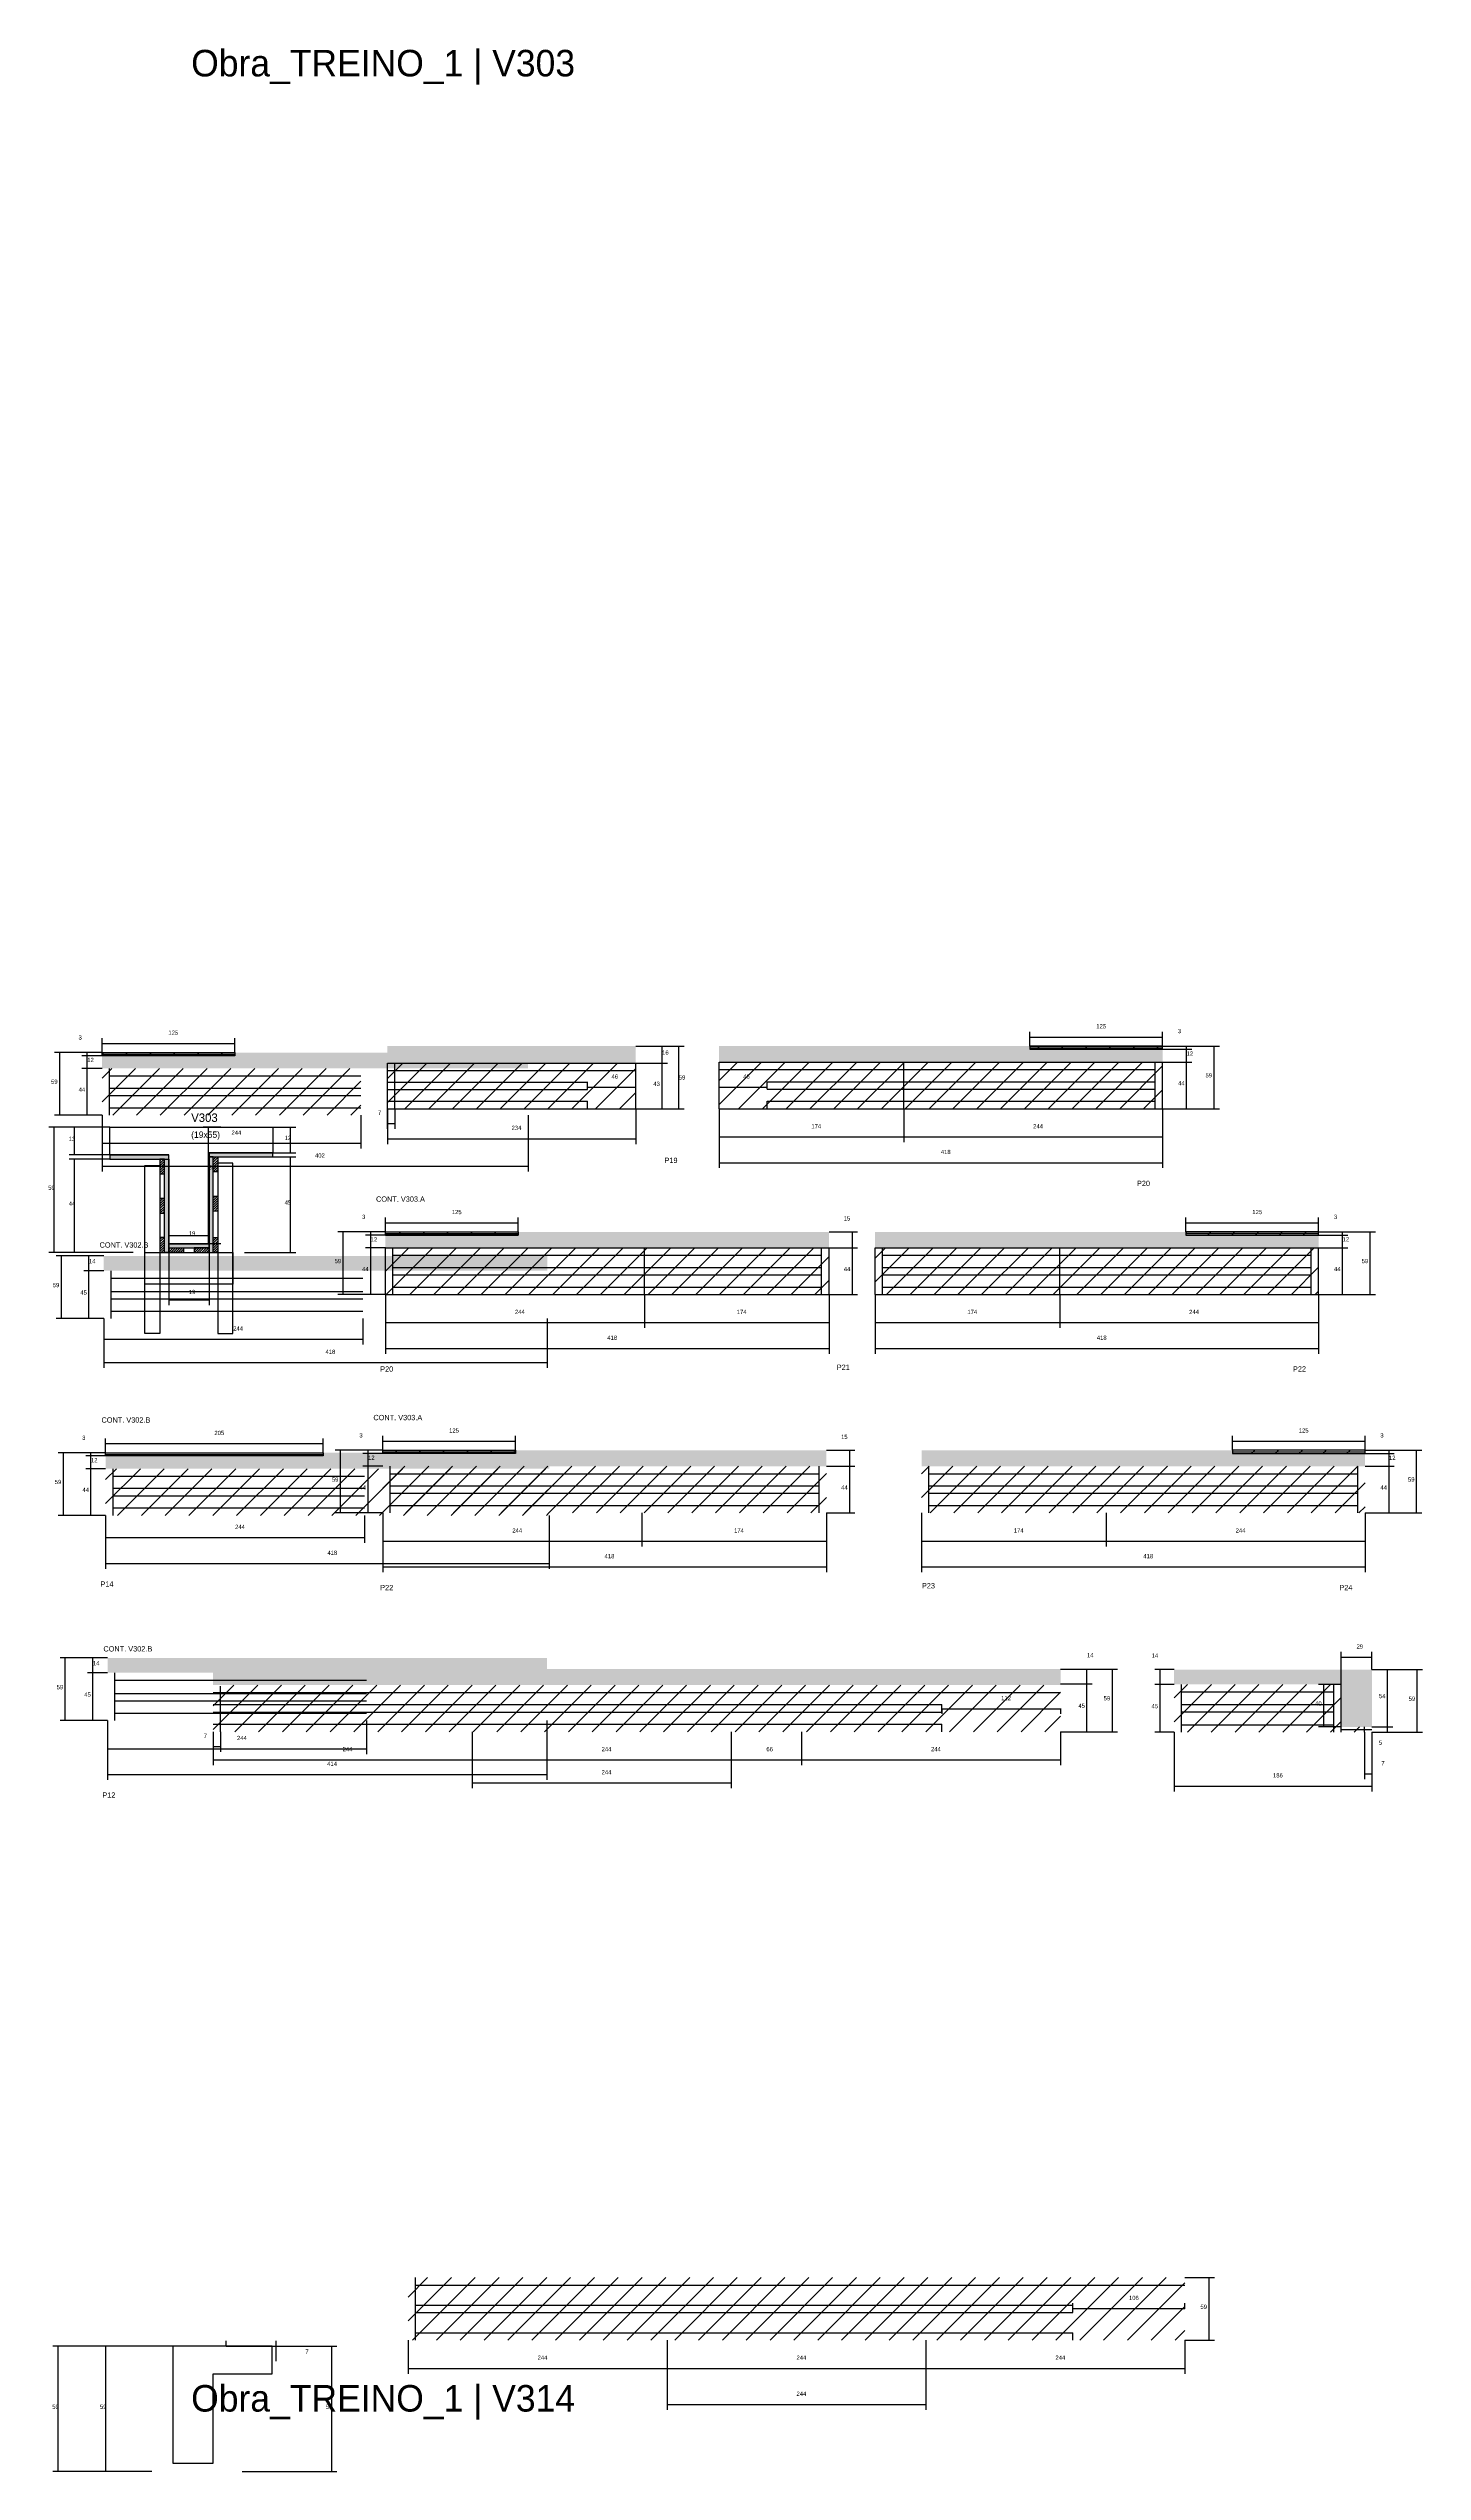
# Model space of a CAD drawing. Header units: metres. Extents: x -65046 to 21926, y -45195 to 1016.
# Drawn here: x 4666 to 5960, y -1266 to 1016 of the extents above; entities that cross this region are included whole.
import ezdxf

# ---------------------------------------------------------------- set-up
doc = ezdxf.new("R2010")
doc.units = ezdxf.units.M
for name, color, linetype in [('CONCRETO', 251, 'Continuous'), ('COTA', 241, 'Continuous'), ('Hachura', 253, 'Continuous'), ('LABEL_ID', 3, 'Continuous'), ('Madeira', 126, 'Continuous'), ('NOMENCLATURA', 7, 'Continuous'), ('Painéis', 200, 'Continuous'), ('REAPROVEITAMENTO', 251, 'Continuous'), ('SARR_2.2x7', 40, 'Continuous'), ('SARR_3.5x7', 81, 'Continuous'), ('SARR_EDITAR', 141, 'Continuous'), ('Texto Seção', 7, 'Continuous')]:
    doc.layers.add(name, color=color, linetype=linetype)

msp = doc.modelspace()

# ---------------------------------------------------------------- hatches: boundary and pattern name
at = {"layer": 'COTA'}
h = msp.add_hatch(dxfattribs=at)
h.set_pattern_fill('AR-CONC', scale=0.03)
h.paths.add_polyline_path([(5117.5, 55.4), (5117.5, 70.4), (5117.5, 70.4), (4841, 70.4), (4841, 70.4), (4841, 67.4), (4841, 67.4), (4716, 67.4), (4716, 67.4), (4716, 55.4), (4716, 55.4), (5117.5, 55.4)])
h = msp.add_hatch(dxfattribs=at)
h.set_pattern_fill('AR-CONC', scale=0.03)
h.paths.add_polyline_path([(5218.9, 60.4), (5218.9, 76.4), (5218.9, 76.4), (4984.9, 76.4), (4984.9, 76.4), (4984.9, 60.4), (4984.9, 60.4), (5218.9, 60.4)])
h = msp.add_hatch(dxfattribs=at)
h.set_pattern_fill('AR-CONC', scale=0.03)
h.paths.add_polyline_path([(5297.4, 76.4), (5297.4, 61.4), (5297.4, 61.4), (5715.4, 61.4), (5715.4, 61.4), (5715.4, 73.4), (5715.4, 73.4), (5590.4, 73.4), (5590.4, 73.4), (5590.4, 76.4), (5590.4, 76.4), (5297.4, 76.4)])
h = msp.add_hatch(dxfattribs=at)
h.set_pattern_fill('AR-CONC', scale=0.03)
h.paths.add_polyline_path([(5401.1, -113.6), (5401.1, -98.6), (5401.1, -98.6), (5105.6, -98.6), (5105.6, -98.6), (5105.6, -101.6), (5105.6, -101.6), (4983.1, -101.6), (4983.1, -101.6), (4983.1, -113.6), (4983.1, -113.6), (5401.1, -113.6)])
h = msp.add_hatch(dxfattribs=at)
h.set_pattern_fill('AR-CONC', scale=0.03)
h.paths.add_polyline_path([(5444.4, -98.6), (5444.4, -113.6), (5444.4, -113.6), (5862.4, -113.6), (5862.4, -113.6), (5862.4, -101.6), (5862.4, -101.6), (5737.4, -101.6), (5737.4, -101.6), (5737.4, -98.6), (5737.4, -98.6), (5444.4, -98.6)])
h = msp.add_hatch(dxfattribs=at)
h.set_pattern_fill('AR-CONC', scale=0.03)
h.paths.add_polyline_path([(5135.6, -121.2), (4717.6, -121.2), (4717.6, -121.2), (4717.6, -135.2), (4717.6, -135.2), (5135.6, -135.2), (5135.6, -135.2), (5135.6, -121.2)])
h = msp.add_hatch(dxfattribs=at)
h.set_pattern_fill('AR-CONC', scale=0.03)
h.paths.add_polyline_path([(5137.4, -321.7), (5137.4, -306.7), (5137.4, -306.7), (4924.4, -306.7), (4924.4, -306.7), (4924.4, -309.7), (4924.4, -309.7), (4719.4, -309.7), (4719.4, -309.7), (4719.4, -321.7), (4719.4, -321.7), (5137.4, -321.7)])
h = msp.add_hatch(dxfattribs=at)
h.set_pattern_fill('AR-CONC', scale=0.03)
h.paths.add_polyline_path([(5398.6, -319.4), (5398.6, -304.4), (5398.6, -304.4), (5103.1, -304.4), (5103.1, -304.4), (5103.1, -307.4), (5103.1, -307.4), (4980.6, -307.4), (4980.6, -307.4), (4980.6, -319.4), (4980.6, -319.4), (5398.6, -319.4)])
h = msp.add_hatch(dxfattribs=at)
h.set_pattern_fill('AR-CONC', scale=0.03)
h.paths.add_polyline_path([(5488.2, -304.4), (5488.2, -319.4), (5488.2, -319.4), (5906.2, -319.4), (5906.2, -319.4), (5906.2, -307.4), (5906.2, -307.4), (5781.2, -307.4), (5781.2, -307.4), (5781.2, -304.4), (5781.2, -304.4), (5488.2, -304.4)])
h = msp.add_hatch(dxfattribs=at)
h.set_pattern_fill('AR-CONC', scale=0.03)
h.paths.add_polyline_path([(5135.2, -514), (5135.2, -500), (5135.2, -500), (4721.2, -500), (4721.2, -500), (4721.2, -514), (4721.2, -514), (5135.2, -514)])
h = msp.add_hatch(dxfattribs=at)
h.set_pattern_fill('AR-CONC', scale=0.03)
h.paths.add_polyline_path([(5619.2, -525.5), (5619.2, -510.5), (5619.2, -510.5), (4820.7, -510.5), (4820.7, -510.5), (4820.7, -525.5), (4820.7, -525.5), (5619.2, -525.5)])
h = msp.add_hatch(dxfattribs=at)
h.set_pattern_fill('AR-CONC', scale=0.03)
h.paths.add_polyline_path([(5726.1, -510.9), (5726.1, -524.9), (5726.1, -524.9), (5883.6, -524.9), (5883.6, -524.9), (5883.6, -564.9), (5883.6, -564.9), (5912.6, -564.9), (5912.6, -564.9), (5912.6, -510.9), (5912.6, -510.9), (5726.1, -510.9)])
at = {"layer": 'Hachura'}
h = msp.add_hatch(color=8, dxfattribs=at)
h.dxf.hatch_style = 1
h.paths.add_polyline_path([(4778.8, -30), (4778.8, -26), (4778.8, -26), (4723.2, -26), (4723.2, -26), (4723.2, -30), (4723.2, -30), (4778.8, -30)])
h = msp.add_hatch(dxfattribs=at)
h.set_pattern_fill('ANSI31', scale=0.5)
h.paths.add_polyline_path([(4770.4, -44), (4774.8, -44), (4774.8, -44), (4774.8, -30), (4774.8, -30), (4770.4, -30), (4770.4, -30), (4770.4, -44)])
h = msp.add_hatch(color=8, dxfattribs=at)
h.dxf.hatch_style = 1
h.paths.add_polyline_path([(4774.8, -30), (4778.8, -30), (4778.8, -30), (4778.8, -118), (4778.8, -118), (4774.8, -118), (4774.8, -118), (4774.8, -30)])
h = msp.add_hatch(color=8, dxfattribs=at)
h.dxf.hatch_style = 1
h.paths.add_polyline_path([(4876.8, -28), (4876.8, -24), (4876.8, -24), (4816.8, -24), (4816.8, -24), (4816.8, -28), (4816.8, -28), (4876.8, -28)])
h = msp.add_hatch(color=8, dxfattribs=at)
h.dxf.hatch_style = 1
h.paths.add_polyline_path([(4820.8, -28), (4816.8, -28), (4816.8, -28), (4816.8, -118), (4816.8, -118), (4820.8, -118), (4820.8, -118), (4820.8, -28)])
h = msp.add_hatch(dxfattribs=at)
h.set_pattern_fill('ANSI31', scale=0.5)
h.paths.add_polyline_path([(4825.2, -42), (4820.8, -42), (4820.8, -42), (4820.8, -28), (4820.8, -28), (4825.2, -28), (4825.2, -28), (4825.2, -42)])
h = msp.add_hatch(dxfattribs=at)
h.set_pattern_fill('ANSI31', scale=0.5)
h.paths.add_polyline_path([(4770.4, -81), (4774.8, -81), (4774.8, -81), (4774.8, -67), (4774.8, -67), (4770.4, -67), (4770.4, -67), (4770.4, -81)])
h = msp.add_hatch(dxfattribs=at)
h.set_pattern_fill('ANSI31', scale=0.5)
h.paths.add_polyline_path([(4825.2, -79), (4820.8, -79), (4820.8, -79), (4820.8, -65), (4820.8, -65), (4825.2, -65), (4825.2, -65), (4825.2, -79)])
h = msp.add_hatch(dxfattribs=at)
h.set_pattern_fill('ANSI31', scale=0.5)
h.paths.add_polyline_path([(4770.4, -118), (4774.8, -118), (4774.8, -118), (4774.8, -104), (4774.8, -104), (4770.4, -104), (4770.4, -104), (4770.4, -118)])
h = msp.add_hatch(color=8, dxfattribs=at)
h.dxf.hatch_style = 1
h.paths.add_polyline_path([(4816.8, -113.6), (4816.8, -110), (4816.8, -110), (4778.8, -110), (4778.8, -110), (4778.8, -113.6), (4778.8, -113.6), (4816.8, -113.6)])
h = msp.add_hatch(dxfattribs=at)
h.set_pattern_fill('ANSI31', scale=0.5)
h.paths.add_polyline_path([(4778.8, -118), (4778.8, -113.6), (4778.8, -113.6), (4792.8, -113.6), (4792.8, -113.6), (4792.8, -118), (4792.8, -118), (4778.8, -118)])
h = msp.add_hatch(dxfattribs=at)
h.set_pattern_fill('ANSI31', scale=0.5)
h.paths.add_polyline_path([(4816.8, -118), (4816.8, -113.6), (4816.8, -113.6), (4802.8, -113.6), (4802.8, -113.6), (4802.8, -118), (4802.8, -118), (4816.8, -118)])
h = msp.add_hatch(dxfattribs=at)
h.set_pattern_fill('ANSI31', scale=0.5)
h.paths.add_polyline_path([(4825.2, -118), (4820.8, -118), (4820.8, -118), (4820.8, -104), (4820.8, -104), (4825.2, -104), (4825.2, -104), (4825.2, -118)])
at = {"layer": 'REAPROVEITAMENTO'}
h = msp.add_hatch(dxfattribs=at)
h.set_pattern_fill('ANSI31', scale=5)
h.paths.add_polyline_path([(4841, 67.4), (4841, 70.4), (4841, 70.4), (4716, 70.4), (4716, 70.4), (4716, 67.4), (4716, 67.4), (4841, 67.4)])
h = msp.add_hatch(dxfattribs=at)
h.set_pattern_fill('ANSI31', scale=5)
h.paths.add_polyline_path([(5590.4, 73.4), (5590.4, 76.4), (5590.4, 76.4), (5715.4, 76.4), (5715.4, 76.4), (5715.4, 73.4), (5715.4, 73.4), (5590.4, 73.4)])
h = msp.add_hatch(dxfattribs=at)
h.set_pattern_fill('ANSI31', scale=5)
h.paths.add_polyline_path([(4716, 55.4), (4716, 11.4), (4716, 11.4), (4960, 11.4), (4960, 11.4), (4960, 55.4), (4960, 55.4), (4716, 55.4)])
h = msp.add_hatch(dxfattribs=at)
h.set_pattern_fill('ANSI31', scale=5)
h.paths.add_polyline_path([(4984.9, 17.4), (5218.9, 17.4), (5218.9, 17.4), (5218.9, 60.4), (5218.9, 60.4), (4984.9, 60.4), (4984.9, 60.4), (4984.9, 17.4)])
h = msp.add_hatch(dxfattribs=at)
h.set_pattern_fill('ANSI31', scale=5)
h.paths.add_polyline_path([(5297.4, 61.4), (5297.4, 17.4), (5297.4, 17.4), (5715.4, 17.4), (5715.4, 17.4), (5715.4, 61.4), (5715.4, 61.4), (5297.4, 61.4)])
h = msp.add_hatch(dxfattribs=at)
h.set_pattern_fill('ANSI31', scale=5)
h.paths.add_polyline_path([(4983.1, -101.6), (4983.1, -98.6), (4983.1, -98.6), (5108.1, -98.6), (5108.1, -98.6), (5108.1, -101.6), (5108.1, -101.6), (4983.1, -101.6)])
h = msp.add_hatch(dxfattribs=at)
h.set_pattern_fill('ANSI31', scale=5)
h.paths.add_polyline_path([(4983.1, -113.6), (4983.1, -157.6), (4983.1, -157.6), (5401.1, -157.6), (5401.1, -157.6), (5401.1, -113.6), (5401.1, -113.6), (4983.1, -113.6)])
h = msp.add_hatch(dxfattribs=at)
h.set_pattern_fill('ANSI31', scale=5)
h.paths.add_polyline_path([(5444.4, -113.6), (5444.4, -157.6), (5444.4, -157.6), (5862.4, -157.6), (5862.4, -157.6), (5862.4, -113.6), (5862.4, -113.6), (5444.4, -113.6)])
h = msp.add_hatch(dxfattribs=at)
h.set_pattern_fill('ANSI31', scale=5)
h.paths.add_polyline_path([(5737.4, -101.6), (5737.4, -98.6), (5737.4, -98.6), (5862.4, -98.6), (5862.4, -98.6), (5862.4, -101.6), (5862.4, -101.6), (5737.4, -101.6)])
h = msp.add_hatch(dxfattribs=at)
h.set_pattern_fill('ANSI31', scale=5)
h.paths.add_polyline_path([(4980.6, -307.4), (4980.6, -304.4), (4980.6, -304.4), (5105.6, -304.4), (5105.6, -304.4), (5105.6, -307.4), (5105.6, -307.4), (4980.6, -307.4)])
h = msp.add_hatch(dxfattribs=at)
h.set_pattern_fill('ANSI31', scale=5)
h.paths.add_polyline_path([(5398.6, -363.4), (5398.6, -319.4), (5398.6, -319.4), (4980.6, -319.4), (4980.6, -319.4), (4980.6, -363.4), (4980.6, -363.4), (5398.6, -363.4)])
h = msp.add_hatch(dxfattribs=at)
h.set_pattern_fill('ANSI31', scale=5)
h.paths.add_polyline_path([(5488.2, -319.4), (5488.2, -363.4), (5488.2, -363.4), (5906.2, -363.4), (5906.2, -363.4), (5906.2, -319.4), (5906.2, -319.4), (5488.2, -319.4)])
h = msp.add_hatch(dxfattribs=at)
h.set_pattern_fill('ANSI31', scale=5)
h.paths.add_polyline_path([(5781.2, -307.4), (5781.2, -304.4), (5781.2, -304.4), (5906.2, -304.4), (5906.2, -304.4), (5906.2, -307.4), (5906.2, -307.4), (5781.2, -307.4)])
h = msp.add_hatch(dxfattribs=at)
h.set_pattern_fill('ANSI31', scale=5)
h.paths.add_polyline_path([(4719.4, -321.7), (4719.4, -365.7), (4719.4, -365.7), (5137.4, -365.7), (5137.4, -365.7), (5137.4, -321.7), (5137.4, -321.7), (4719.4, -321.7)])
h = msp.add_hatch(dxfattribs=at)
h.set_pattern_fill('ANSI31', scale=5)
h.paths.add_polyline_path([(5883.6, -564.9), (5883.6, -524.9), (5883.6, -524.9), (5726.1, -524.9), (5726.1, -524.9), (5726.1, -569.9), (5726.1, -569.9), (5912.6, -569.9), (5912.6, -569.9), (5912.6, -564.9), (5912.6, -564.9), (5883.6, -564.9)])
h = msp.add_hatch(dxfattribs=at)
h.set_pattern_fill('ANSI31', scale=5)
h.paths.add_polyline_path([(4820.7, -525.5), (4820.7, -569.5), (4820.7, -569.5), (5619.2, -569.5), (5619.2, -569.5), (5619.2, -525.5), (5619.2, -525.5), (4820.7, -525.5)])
h = msp.add_hatch(dxfattribs=at)
h.set_pattern_fill('ANSI31', scale=5)
h.paths.add_polyline_path([(5736.4, -1142.8), (5736.4, -1083.8), (5736.4, -1083.8), (5004.4, -1083.8), (5004.4, -1083.8), (5004.4, -1142.8), (5004.4, -1142.8), (5736.4, -1142.8)])

# ---------------------------------------------------------------- linework, layer by layer
at = {"layer": 'CONCRETO'}
for points in [[(4723.2, -26), (4723.2, 0), (4876.8, 0), (4876.8, -24), (4816.8, -24), (4816.8, -110), (4778.8, -110), (4778.8, -26)], [(4876.2, -1174.5), (4876.2, -1148.5), (4820.6, -1148.5), (4820.6, -1148.5), (4782.6, -1148.5), (4782.6, -1258.5), (4820.6, -1258.5), (4820.6, -1174.5)]]:
    msp.add_lwpolyline(points, close=True, dxfattribs=at)
at = {"layer": 'COTA'}
for p, q in [((4716, 70.4), (4671.1, 70.4)), ((4676.1, 11.4), (4676.1, 70.4)), ((4716, 70.4), (4697.1, 70.4)), ((4702.1, 67.4), (4702.1, 70.4)), ((4716, 70.4), (4716, 84)), ((4716, 79), (4841, 79)), ((4841, 70.4), (4841, 84)), ((5218.9, 76.4), (5248.8, 76.4)), ((5218.9, 76.4), (5264.5, 76.4)), ((5243.8, 60.4), (5243.8, 76.4)), ((5259.5, 17.4), (5259.5, 76.4)), ((5590.4, 76.4), (5590.4, 90)), ((5590.4, 85), (5715.4, 85)), ((5715.4, 76.4), (5715.4, 90)), ((5715.4, 76.4), (5743, 76.4)), ((5715.4, 76.4), (5769, 76.4)), ((5715.4, 73.4), (5743, 73.4)), ((5715.4, 73.4), (5743, 73.4)), ((5738, 73.4), (5738, 76.4)), ((5738, 61.4), (5738, 73.4)), ((5764, 17.4), (5764, 76.4)), ((4716, 67.4), (4697.1, 67.4)), ((4716, 67.4), (4697.1, 67.4)), ((4716, 55.4), (4697.1, 55.4)), ((4716, 55.4), (4697.1, 55.4)), ((4702.1, 55.4), (4702.1, 67.4)), ((4702.1, 11.4), (4702.1, 55.4)), ((5218.9, 60.4), (5248.8, 60.4)), ((5218.9, 60.4), (5248.8, 60.4)), ((5243.8, 17.4), (5243.8, 60.4)), ((5715.4, 61.4), (5743, 61.4)), ((5715.4, 61.4), (5743, 61.4)), ((5738, 17.4), (5738, 61.4)), ((5173.4, 36.8), (5173.4, 42.7)), ((5173.4, 37.7), (5218.9, 37.7)), ((5218.9, 36.8), (5218.9, 42.7)), ((5297.4, 36.8), (5297.4, 42.7)), ((5297.4, 37.7), (5342.9, 37.7)), ((5342.9, 36.8), (5342.9, 42.7)), ((4723.2, 0), (4665.8, 0)), ((4670.8, -118), (4670.8, 0)), ((4716, 11.4), (4671.1, 11.4)), ((4723.2, 0), (4685.1, 0)), ((4690.1, -26), (4690.1, 0)), ((4716, 11.4), (4697.1, 11.4)), ((4716, 11.4), (4716, -20.1)), ((4716, 11.4), (4716, -41.8)), ((4827.8, 0), (4811.3, 0)), ((4816.3, -110), (4816.3, 0)), ((4876.8, 0), (4898.6, 0)), ((4893.6, -24), (4893.6, 0)), ((4960, 11.4), (4960, -20.1)), ((4984.8, 17.4), (4984.8, -1.5)), ((4984.8, 3.5), (4991.8, 3.5)), ((4984.9, 17.4), (4984.9, -15.9)), ((4991.8, 17.4), (4991.8, -1.5)), ((5117.5, 11.4), (5117.5, -41.8)), ((5218.9, 17.4), (5218.9, -15.9)), ((5218.9, 17.4), (5248.8, 17.4)), ((5218.9, 17.4), (5264.5, 17.4)), ((5297.4, 17.4), (5297.4, -14.1)), ((5297.4, 17.4), (5297.4, -38.4)), ((5471.4, 17.4), (5471.4, -14.1)), ((5471.4, 17.4), (5471.4, -14.1)), ((5715.4, 17.4), (5715.4, -14.1)), ((5715.4, 17.4), (5715.4, -38.4)), ((5715.4, 17.4), (5743, 17.4)), ((5715.4, 17.4), (5769, 17.4)), ((4716, -15.1), (4960, -15.1)), ((4984.9, -10.9), (5218.9, -10.9)), ((5297.4, -9.1), (5471.4, -9.1)), ((5471.4, -9.1), (5715.4, -9.1)), ((4723.2, -26), (4685.1, -26)), ((4723.2, -30), (4685.1, -30)), ((4690.1, -118), (4690.1, -30)), ((4716, -36.8), (5117.5, -36.8)), ((4876.8, -24), (4898.6, -24)), ((4876.8, -28), (4898.6, -28)), ((4893.6, -118), (4893.6, -28)), ((5297.4, -33.4), (5715.4, -33.4)), ((4983.1, -98.6), (4983.1, -85)), ((4983.1, -90), (5108.1, -90)), ((5108.1, -98.6), (5108.1, -85)), ((5737.4, -98.6), (5737.4, -85)), ((5737.4, -90), (5862.4, -90)), ((5862.4, -98.6), (5862.4, -85)), ((4778.8, -118), (4778.8, -97)), ((4778.8, -102), (4816.8, -102)), ((4827.8, -110), (4811.3, -110)), ((4816.8, -118), (4816.8, -97)), ((4983.1, -98.6), (4938.2, -98.6)), ((4943.2, -157.6), (4943.2, -98.6)), ((4983.1, -98.6), (4964.2, -98.6)), ((4983.1, -101.6), (4964.2, -101.6)), ((4983.1, -101.6), (4964.2, -101.6)), ((4983.1, -113.6), (4964.2, -113.6)), ((4983.1, -113.6), (4964.2, -113.6)), ((4969.2, -101.6), (4969.2, -98.6)), ((4969.2, -113.6), (4969.2, -101.6)), ((4969.2, -157.6), (4969.2, -113.6)), ((5401.1, -98.6), (5428, -98.6)), ((5401.1, -113.6), (5428, -113.6)), ((5401.1, -113.6), (5428, -113.6)), ((5423, -113.6), (5423, -98.6)), ((5423, -157.6), (5423, -113.6)), ((5862.4, -98.6), (5890, -98.6)), ((5862.4, -98.6), (5916, -98.6)), ((5862.4, -101.6), (5890, -101.6)), ((5862.4, -101.6), (5890, -101.6)), ((5862.4, -113.6), (5890, -113.6)), ((5862.4, -113.6), (5890, -113.6)), ((5885, -101.6), (5885, -98.6)), ((5885, -113.6), (5885, -101.6)), ((5885, -157.6), (5885, -113.6)), ((5911, -157.6), (5911, -98.6)), ((4745.2, -118), (4665.8, -118)), ((4717.6, -121.2), (4672.7, -121.2)), ((4677.7, -180.2), (4677.7, -121.2)), ((4745.2, -118), (4685.1, -118)), ((4717.6, -121.2), (4698.7, -121.2)), ((4717.6, -135.2), (4698.7, -135.2)), ((4717.6, -135.2), (4698.7, -135.2)), ((4703.7, -135.2), (4703.7, -121.2)), ((4703.7, -180.2), (4703.7, -135.2)), ((4778.8, -118), (4778.8, -167.7)), ((4816.8, -118), (4816.8, -167.7)), ((4850.4, -118), (4898.6, -118)), ((4983.1, -157.6), (4938.2, -157.6)), ((4983.1, -157.6), (4964.2, -157.6)), ((4983.1, -157.6), (4983.1, -189.1)), ((4983.1, -157.6), (4983.1, -213.4)), ((5227.1, -157.6), (5227.1, -189.1)), ((5227.1, -157.6), (5227.1, -189.1)), ((5401.1, -157.6), (5401.1, -189.1)), ((5401.1, -157.6), (5401.1, -213.4)), ((5401.1, -157.6), (5428, -157.6)), ((5444.4, -157.6), (5444.4, -189.1)), ((5444.4, -157.6), (5444.4, -213.4)), ((5618.4, -157.6), (5618.4, -189.1)), ((5618.4, -157.6), (5618.4, -189.1)), ((5862.4, -157.6), (5862.4, -189.1)), ((5862.4, -157.6), (5862.4, -213.4)), ((5862.4, -157.6), (5890, -157.6)), ((5862.4, -157.6), (5916, -157.6)), ((4717.6, -180.2), (4672.7, -180.2)), ((4717.6, -180.2), (4698.7, -180.2)), ((4717.6, -180.2), (4717.6, -204.6)), ((4717.6, -180.2), (4717.6, -226.7)), ((4778.8, -162.7), (4816.8, -162.7)), ((4961.6, -180.2), (4961.6, -204.6)), ((5135.6, -180.2), (5135.6, -226.7)), ((4717.6, -199.6), (4961.6, -199.6)), ((4983.1, -184.1), (5227.1, -184.1)), ((5227.1, -184.1), (5401.1, -184.1)), ((5444.4, -184.1), (5618.4, -184.1)), ((5618.4, -184.1), (5862.4, -184.1)), ((4717.6, -221.7), (5135.6, -221.7)), ((4983.1, -208.4), (5401.1, -208.4)), ((5444.4, -208.4), (5862.4, -208.4)), ((4719.4, -306.7), (4719.4, -293.1)), ((4924.4, -306.7), (4924.4, -293.1)), ((4980.6, -304.4), (4980.6, -290.8)), ((4980.6, -295.8), (5105.6, -295.8)), ((5105.6, -304.4), (5105.6, -290.8)), ((5781.2, -304.4), (5781.2, -290.8)), ((5781.2, -295.8), (5906.2, -295.8)), ((5906.2, -304.4), (5906.2, -290.8)), ((4719.4, -306.7), (4674.6, -306.7)), ((4679.6, -365.7), (4679.6, -306.7)), ((4719.4, -306.7), (4700.6, -306.7)), ((4719.4, -309.7), (4700.6, -309.7)), ((4719.4, -309.7), (4700.6, -309.7)), ((4705.6, -309.7), (4705.6, -306.7)), ((4705.6, -321.7), (4705.6, -309.7)), ((4719.4, -298.1), (4924.4, -298.1)), ((4980.6, -304.4), (4935.7, -304.4)), ((4940.7, -363.4), (4940.7, -304.4)), ((4980.6, -304.4), (4961.7, -304.4)), ((4980.6, -307.4), (4961.7, -307.4)), ((4980.6, -307.4), (4961.7, -307.4)), ((4980.6, -319.4), (4961.7, -319.4)), ((4980.6, -319.4), (4961.7, -319.4)), ((4966.7, -307.4), (4966.7, -304.4)), ((4966.7, -319.4), (4966.7, -307.4)), ((4966.7, -363.4), (4966.7, -319.4)), ((5398.6, -304.4), (5425.5, -304.4)), ((5398.6, -319.4), (5425.5, -319.4)), ((5398.6, -319.4), (5425.5, -319.4)), ((5420.5, -319.4), (5420.5, -304.4)), ((5420.5, -363.4), (5420.5, -319.4)), ((5906.2, -304.4), (5933.7, -304.4)), ((5906.2, -304.4), (5959.7, -304.4)), ((5906.2, -307.4), (5933.7, -307.4)), ((5906.2, -307.4), (5933.7, -307.4)), ((5906.2, -319.4), (5933.7, -319.4)), ((5906.2, -319.4), (5933.7, -319.4)), ((5928.7, -307.4), (5928.7, -304.4)), ((5928.7, -319.4), (5928.7, -307.4)), ((5928.7, -363.4), (5928.7, -319.4)), ((5954.7, -363.4), (5954.7, -304.4)), ((4719.4, -321.7), (4700.6, -321.7)), ((4719.4, -321.7), (4700.6, -321.7)), ((4705.6, -365.7), (4705.6, -321.7)), ((4980.6, -363.4), (4935.7, -363.4)), ((4980.6, -363.4), (4961.7, -363.4)), ((4980.6, -363.4), (4980.6, -395)), ((4980.6, -363.4), (4980.6, -419.2)), ((5224.6, -363.4), (5224.6, -395)), ((5224.6, -363.4), (5224.6, -395)), ((5398.6, -363.4), (5398.6, -395)), ((5398.6, -363.4), (5398.6, -419.2)), ((5398.6, -363.4), (5425.5, -363.4)), ((5488.2, -363.4), (5488.2, -395)), ((5488.2, -363.4), (5488.2, -419.2)), ((5662.2, -363.4), (5662.2, -395)), ((5662.2, -363.4), (5662.2, -395)), ((5906.2, -363.4), (5906.2, -395)), ((5906.2, -363.4), (5906.2, -419.2)), ((5906.2, -363.4), (5933.7, -363.4)), ((5906.2, -363.4), (5959.7, -363.4)), ((4719.4, -365.7), (4674.6, -365.7)), ((4719.4, -365.7), (4700.6, -365.7)), ((4719.4, -365.7), (4719.4, -391.6)), ((4719.4, -365.7), (4719.4, -416)), ((4719.4, -386.6), (4963.4, -386.6)), ((4963.4, -365.7), (4963.4, -391.6)), ((5137.4, -365.7), (5137.4, -416)), ((4980.6, -390), (5224.6, -390)), ((5224.6, -390), (5398.6, -390)), ((5488.2, -390), (5662.2, -390)), ((5662.2, -390), (5906.2, -390)), ((4719.4, -411), (5137.4, -411)), ((4980.6, -414.2), (5398.6, -414.2)), ((5488.2, -414.2), (5906.2, -414.2)), ((4721.2, -500), (4676.4, -500)), ((4681.4, -559), (4681.4, -500)), ((4721.2, -500), (4702.4, -500)), ((4707.4, -514), (4707.4, -500)), ((5883.6, -524.9), (5883.6, -494.3)), ((5883.6, -499.3), (5912.6, -499.3)), ((5912.6, -510.9), (5912.6, -494.3)), ((4721.2, -514), (4702.4, -514)), ((4721.2, -514), (4702.4, -514)), ((4707.4, -559), (4707.4, -514)), ((5619.2, -510.5), (5649.1, -510.5)), ((5619.2, -510.5), (5673, -510.5)), ((5619.2, -524.5), (5649.1, -524.5)), ((5619.2, -524.5), (5649.1, -524.5)), ((5644.1, -524.5), (5644.1, -510.5)), ((5644.1, -569.5), (5644.1, -524.5)), ((5668, -569.5), (5668, -510.5)), ((5726.1, -510.9), (5708.1, -510.9)), ((5726.1, -524.9), (5708.1, -524.9)), ((5726.1, -524.9), (5708.1, -524.9)), ((5713.1, -524.9), (5713.1, -510.9)), ((5713.1, -569.9), (5713.1, -524.9)), ((5883.6, -524.9), (5862.2, -524.9)), ((5867.2, -564.9), (5867.2, -524.9)), ((5912.6, -510.9), (5932.3, -510.9)), ((5912.6, -510.9), (5960.3, -510.9)), ((5927.3, -564.9), (5927.3, -510.9)), ((5955.3, -569.9), (5955.3, -510.9)), ((5507.2, -547.5), (5507.2, -552.8)), ((5507.2, -547.8), (5619.2, -547.8)), ((5619.2, -547.5), (5619.2, -552.8)), ((4721.2, -559), (4676.4, -559)), ((4721.2, -559), (4702.4, -559)), ((4721.2, -559), (4721.2, -590.5)), ((4721.2, -559), (4721.2, -614.8)), ((4820.7, -569.5), (4820.7, -601)), ((4820.7, -569.5), (4820.7, -588.4)), ((4827.7, -569.5), (4827.7, -588.4)), ((4965.2, -559), (4965.2, -590.5)), ((5064.7, -569.5), (5064.7, -601)), ((5064.7, -569.5), (5064.7, -622.8)), ((5064.7, -569.5), (5064.7, -601)), ((5135.2, -559), (5135.2, -614.8)), ((5308.7, -569.5), (5308.7, -622.8)), ((5308.7, -569.5), (5308.7, -601)), ((5308.7, -569.5), (5308.7, -601)), ((5375.2, -569.5), (5375.2, -601)), ((5375.2, -569.5), (5375.2, -601)), ((5619.2, -569.5), (5619.2, -601)), ((5619.2, -569.5), (5649.1, -569.5)), ((5619.2, -569.5), (5673, -569.5)), ((5726.1, -569.9), (5708.1, -569.9)), ((5726.1, -569.9), (5726.1, -625.7)), ((5883.6, -564.9), (5862.2, -564.9)), ((5905.6, -569.9), (5905.6, -614.3)), ((5912.6, -564.9), (5932.3, -564.9)), ((5912.6, -564.9), (5932.3, -564.9)), ((5912.6, -569.9), (5912.6, -625.7)), ((5912.6, -569.9), (5932.3, -569.9)), ((5912.6, -569.9), (5960.3, -569.9)), ((5912.6, -569.9), (5912.6, -614.3)), ((5927.3, -569.9), (5927.3, -564.9)), ((4721.2, -585.5), (4965.2, -585.5)), ((4820.7, -583.4), (4827.7, -583.4)), ((4721.2, -609.8), (5135.2, -609.8)), ((4820.7, -596), (5064.7, -596)), ((5064.7, -596), (5308.7, -596)), ((5308.7, -596), (5375.2, -596)), ((5375.2, -596), (5619.2, -596)), ((5905.6, -609.3), (5912.6, -609.3)), ((5064.7, -617.8), (5308.7, -617.8)), ((5726.1, -620.7), (5912.6, -620.7)), ((5736.4, -1083.8), (5764.2, -1083.8)), ((5759.2, -1142.8), (5759.2, -1083.8)), ((5630.9, -1113.3), (5630.9, -1108)), ((5630.9, -1113), (5736.4, -1113)), ((5736.4, -1113.3), (5736.4, -1108)), ((4774.6, -1148.5), (4669.6, -1148.5)), ((4674.6, -1266.5), (4674.6, -1148.5)), ((4788.1, -1148.5), (4714.6, -1148.5)), ((4719.6, -1266.5), (4719.6, -1148.5)), ((4832.9, -1148.5), (4832.9, -1143.5)), ((4832.9, -1148.5), (4937.4, -1148.5)), ((4832.9, -1148.5), (4880.1, -1148.5)), ((4880.1, -1162.5), (4880.1, -1143.5)), ((4932.4, -1266.5), (4932.4, -1148.5)), ((5004.4, -1142.8), (5004.4, -1174.3)), ((5248.4, -1142.8), (5248.4, -1174.3)), ((5248.4, -1142.8), (5248.4, -1174.3)), ((5248.4, -1142.8), (5248.4, -1208.3)), ((5492.4, -1142.8), (5492.4, -1174.3)), ((5492.4, -1142.8), (5492.4, -1208.3)), ((5492.4, -1142.8), (5492.4, -1174.3)), ((5736.4, -1142.8), (5764.2, -1142.8)), ((5736.4, -1142.8), (5736.4, -1174.3)), ((5004.4, -1169.3), (5248.4, -1169.3)), ((5248.4, -1169.3), (5492.4, -1169.3)), ((5492.4, -1169.3), (5736.4, -1169.3)), ((5248.4, -1203.3), (5492.4, -1203.3)), ((4749, -1266.5), (4669.6, -1266.5)), ((4762.9, -1266.5), (4714.6, -1266.5)), ((4848.1, -1266.5), (4937.4, -1266.5))]:
    msp.add_line(p, q, dxfattribs=at)
at = {"layer": 'Madeira'}
for points in [[(4770.4, -44), (4774.8, -44), (4774.8, -30), (4770.4, -30)], [(4825.2, -42), (4820.8, -42), (4820.8, -28), (4825.2, -28)], [(4770.4, -81), (4774.8, -81), (4774.8, -67), (4770.4, -67)], [(4825.2, -79), (4820.8, -79), (4820.8, -65), (4825.2, -65)], [(4770.4, -118), (4774.8, -118), (4774.8, -104), (4770.4, -104)], [(4778.8, -118), (4778.8, -113.6), (4792.8, -113.6), (4792.8, -118)], [(4816.8, -118), (4816.8, -113.6), (4802.8, -113.6), (4802.8, -118)], [(4825.2, -118), (4820.8, -118), (4820.8, -104), (4825.2, -104)]]:
    msp.add_lwpolyline(points, close=True, dxfattribs=at)
at = {"layer": 'Painéis'}
for p, q in [((5590.4, 76.4), (5715.4, 76.4)), ((5590.4, 73.4), (5715.4, 73.4)), ((4984.9, 60.4), (5218.9, 60.4)), ((4984.9, 17.4), (4984.9, 60.4)), ((5218.9, 17.4), (5218.9, 60.4)), ((5297.4, 61.4), (5715.4, 61.4)), ((5297.4, 17.4), (5297.4, 61.4)), ((5471.4, 17.4), (5471.4, 61.4)), ((5715.4, 17.4), (5715.4, 61.4)), ((4984.9, 17.4), (5218.9, 17.4)), ((5297.4, 17.4), (5715.4, 17.4)), ((4723.2, -26), (4778.8, -26)), ((4816.8, -24), (4876.8, -24)), ((4778.8, -110), (4816.8, -110)), ((4983.1, -98.6), (5108.1, -98.6)), ((4983.1, -101.6), (5108.1, -101.6)), ((4983.1, -113.6), (5401.1, -113.6)), ((4983.1, -157.6), (4983.1, -113.6)), ((5227.1, -157.6), (5227.1, -113.6)), ((5401.1, -157.6), (5401.1, -113.6)), ((5444.4, -113.6), (5862.4, -113.6)), ((5444.4, -157.6), (5444.4, -113.6)), ((5618.4, -157.6), (5618.4, -113.6)), ((5737.4, -98.6), (5862.4, -98.6)), ((5737.4, -101.6), (5862.4, -101.6)), ((5862.4, -157.6), (5862.4, -113.6)), ((4983.1, -157.6), (5401.1, -157.6)), ((5444.4, -157.6), (5862.4, -157.6))]:
    msp.add_line(p, q, dxfattribs=at)
for points in [[(4716, 70.4), (4841, 70.4), (4841, 67.4), (4716, 67.4)], [(5715.4, 76.4), (5590.4, 76.4), (5590.4, 73.4), (5715.4, 73.4)], [(4778.8, -30), (4778.8, -26), (4723.2, -26), (4723.2, -30)], [(4774.8, -30), (4778.8, -30), (4778.8, -118), (4774.8, -118)], [(4876.8, -28), (4876.8, -24), (4816.8, -24), (4816.8, -28)], [(4820.8, -28), (4816.8, -28), (4816.8, -118), (4820.8, -118)], [(4816.8, -113.6), (4816.8, -110), (4778.8, -110), (4778.8, -113.6)], [(4983.1, -98.6), (5108.1, -98.6), (5108.1, -101.6), (4983.1, -101.6)], [(5862.4, -98.6), (5737.4, -98.6), (5737.4, -101.6), (5862.4, -101.6)], [(4719.4, -306.7), (4924.4, -306.7), (4924.4, -309.7), (4719.4, -309.7)], [(4980.6, -304.4), (5105.6, -304.4), (5105.6, -307.4), (4980.6, -307.4)], [(5906.2, -304.4), (5781.2, -304.4), (5781.2, -307.4), (5906.2, -307.4)]]:
    msp.add_lwpolyline(points, close=True, dxfattribs=at)
at = {"layer": 'SARR_2.2x7'}
for p, q in [((4722.9, 11.4), (4722.9, 55.4)), ((4722.9, 48.4), (4960, 48.4)), ((4984.9, 53.4), (5218.9, 53.4)), ((4991.8, 17.4), (4991.8, 60.4)), ((5297.4, 54.4), (5471.4, 54.4)), ((5471.4, 54.4), (5708.5, 54.4)), ((5708.5, 17.4), (5708.5, 61.4)), ((4722.9, 36.9), (4960, 36.9)), ((4722.9, 29.9), (4960, 29.9)), ((4984.9, 42.4), (5173.4, 42.4)), ((4984.9, 35.4), (5173.4, 35.4)), ((4984.9, 24.4), (5173.4, 24.4)), ((5173.4, 35.4), (5173.4, 42.4)), ((5173.4, 17.4), (5173.4, 24.4)), ((5342.9, 42.9), (5471.4, 42.9)), ((5342.9, 35.9), (5342.9, 42.9)), ((5342.9, 35.9), (5471.4, 35.9)), ((5342.9, 24.4), (5471.4, 24.4)), ((5342.9, 17.4), (5342.9, 24.4)), ((5471.4, 42.9), (5708.5, 42.9)), ((5471.4, 35.9), (5708.5, 35.9)), ((5471.4, 24.4), (5708.5, 24.4)), ((4722.9, 18.4), (4960, 18.4)), ((4990, -157.6), (4990, -113.6)), ((5394.1, -157.6), (5394.1, -113.6)), ((5451.4, -157.6), (5451.4, -113.6)), ((5855.5, -157.6), (5855.5, -113.6)), ((4724.5, -180.2), (4724.5, -135.2)), ((4990, -120.6), (5227.1, -120.6)), ((4990, -132.1), (5227.1, -132.1)), ((5227.1, -120.6), (5394.1, -120.6)), ((5227.1, -132.1), (5394.1, -132.1)), ((5451.4, -120.6), (5618.4, -120.6)), ((5451.4, -132.1), (5618.4, -132.1)), ((5618.4, -120.6), (5855.5, -120.6)), ((5618.4, -132.1), (5855.5, -132.1)), ((4724.5, -142.2), (4961.6, -142.2)), ((4724.5, -154.7), (4961.6, -154.7)), ((4990, -139.1), (5227.1, -139.1)), ((4990, -150.6), (5227.1, -150.6)), ((5227.1, -139.1), (5394.1, -139.1)), ((5227.1, -150.6), (5394.1, -150.6)), ((5451.4, -139.1), (5618.4, -139.1)), ((5451.4, -150.6), (5618.4, -150.6)), ((5618.4, -139.1), (5855.5, -139.1)), ((5618.4, -150.6), (5855.5, -150.6)), ((4724.5, -161.7), (4961.6, -161.7)), ((4724.5, -173.2), (4961.6, -173.2)), ((4987.5, -363.4), (4987.5, -319.4)), ((5391.6, -363.4), (5391.6, -319.4)), ((5495.1, -363.4), (5495.1, -319.4)), ((5899.2, -363.4), (5899.2, -319.4)), ((4726.4, -365.7), (4726.4, -321.7)), ((4726.4, -328.7), (4963.4, -328.7)), ((4726.4, -340.2), (4963.4, -340.2)), ((4987.5, -326.4), (5224.6, -326.4)), ((4987.5, -337.9), (5224.6, -337.9)), ((5224.6, -326.4), (5391.6, -326.4)), ((5224.6, -337.9), (5391.6, -337.9)), ((5495.1, -326.4), (5662.2, -326.4)), ((5495.1, -337.9), (5662.2, -337.9)), ((5662.2, -326.4), (5899.2, -326.4)), ((5662.2, -337.9), (5899.2, -337.9)), ((4726.4, -347.2), (4963.4, -347.2)), ((4726.4, -358.7), (4963.4, -358.7)), ((4987.5, -344.9), (5224.6, -344.9)), ((4987.5, -356.4), (5224.6, -356.4)), ((5224.6, -344.9), (5391.6, -344.9)), ((5224.6, -356.4), (5391.6, -356.4)), ((5495.1, -344.9), (5662.2, -344.9)), ((5495.1, -356.4), (5662.2, -356.4)), ((5662.2, -344.9), (5899.2, -344.9)), ((5662.2, -356.4), (5899.2, -356.4)), ((4728.1, -559), (4728.1, -514)), ((4728.1, -521), (4965.2, -521)), ((5733.1, -569.9), (5733.1, -524.9)), ((5876.6, -569.9), (5876.6, -524.9)), ((5883.6, -569.9), (5883.6, -524.9)), ((4728.1, -533.5), (4965.2, -533.5)), ((4728.1, -540.5), (4965.2, -540.5)), ((4820.7, -532.5), (5064.7, -532.5)), ((4820.7, -544), (5064.7, -544)), ((4827.7, -569.5), (4827.7, -526.5)), ((5064.7, -532.5), (5308.7, -532.5)), ((5064.7, -544), (5308.7, -544)), ((5308.7, -532.5), (5375.2, -532.5)), ((5308.7, -544), (5375.2, -544)), ((5375.2, -532.5), (5619.2, -532.5)), ((5375.2, -544), (5507.2, -544)), ((5507.2, -551), (5507.2, -544)), ((5733.1, -531.9), (5876.6, -531.9)), ((5733.1, -543.9), (5876.6, -543.9)), ((4728.1, -552), (4965.2, -552)), ((4820.7, -551), (5064.7, -551)), ((4820.7, -562.5), (5064.7, -562.5)), ((5064.7, -551), (5308.7, -551)), ((5064.7, -562.5), (5308.7, -562.5)), ((5308.7, -551), (5375.2, -551)), ((5308.7, -562.5), (5375.2, -562.5)), ((5375.2, -551), (5507.2, -551)), ((5375.2, -562.5), (5507.2, -562.5)), ((5507.2, -569.5), (5507.2, -562.5)), ((5733.1, -550.9), (5876.6, -550.9)), ((5733.1, -562.9), (5876.6, -562.9)), ((5905.6, -569.9), (5905.6, -564.9)), ((5011.4, -1142.8), (5011.4, -1083.8)), ((5011.4, -1090.8), (5248.4, -1090.8)), ((5248.4, -1090.8), (5492.4, -1090.8)), ((5492.4, -1090.8), (5736.4, -1090.8)), ((5011.4, -1109.8), (5248.4, -1109.8)), ((5011.4, -1116.8), (5248.4, -1116.8)), ((5248.4, -1109.8), (5492.4, -1109.8)), ((5248.4, -1116.8), (5492.4, -1116.8)), ((5492.4, -1109.8), (5630.9, -1109.8)), ((5492.4, -1116.8), (5630.9, -1116.8)), ((5630.9, -1116.8), (5630.9, -1109.8)), ((5011.4, -1135.8), (5248.4, -1135.8)), ((5248.4, -1135.8), (5492.4, -1135.8)), ((5492.4, -1135.8), (5630.9, -1135.8)), ((5630.9, -1142.8), (5630.9, -1135.8))]:
    msp.add_line(p, q, dxfattribs=at)
at = {"layer": 'SARR_3.5x7'}
for points in [[(4756.4, -36), (4770.4, -36), (4770.4, -194.4), (4756.4, -194.4)], [(4839.2, -34), (4825.2, -34), (4825.2, -194.4), (4839.2, -194.4)], [(4756.4, -118), (4839.2, -118), (4839.2, -148), (4756.4, -148)]]:
    msp.add_lwpolyline(points, close=True, dxfattribs=at)
at = {"layer": 'SARR_EDITAR'}
for p, q in [((4716, 68.9), (4841, 68.9)), ((5590.4, 74.9), (5715.4, 74.9)), ((4983.1, -100.1), (5108.1, -100.1)), ((5737.4, -100.1), (5862.4, -100.1)), ((4719.4, -308.2), (4924.4, -308.2)), ((4980.6, -305.9), (5105.6, -305.9)), ((5781.2, -305.9), (5906.2, -305.9)), ((5883.6, -567.4), (5912.6, -567.4))]:
    msp.add_line(p, q, dxfattribs=at)

# ---------------------------------------------------------------- texts
at = {"layer": 'COTA'}
for s, p in [('125', (5652.9, 93.1)), ('3', (5729.8, 88.6)), ('3', (4693.9, 82.6)), ('125', (4778.5, 87.1)), ('16', (5243.8, 68.4)), ('12', (5738, 67.4)), ('12', (4702.1, 61.4)), ('46', (5196.1, 45.8)), ('59', (5259.5, 44.9)), ('46', (5320.2, 45.8)), ('59', (5755.8, 46.9)), ('59', (4668, 40.9)), ('44', (4694, 33.4)), ('43', (5235.5, 38.9)), ('44', (5729.9, 39.4)), ('7', (4976, 11.6)), ('234', (5101.9, -2.6)), ('174', (5384.4, -1.1)), ('244', (5593.4, -1.1)), ('13', (4684.6, -13)), ('244', (4838, -7.1)), ('12', (4888.1, -12)), ('418', (5506.4, -25.3)), ('55', (4816.3, -40)), ('402', (4916.7, -28.7)), ('59', (4665.3, -59)), ('44', (4684.6, -74)), ('45', (4888.1, -73)), ('3', (4961, -86.4)), ('125', (5045.6, -81.9)), ('15', (5414.9, -87.9)), ('125', (5799.9, -81.9)), ('3', (5876.8, -86.4)), ('19', (4797.8, -102)), ('12', (4969.2, -107.6)), ('12', (5885, -107.6)), ('14', (4703.7, -128.2)), ('59', (4935.1, -128.1)), ('44', (4961.1, -135.6)), ('44', (5415, -135.6)), ('44', (5876.9, -135.6)), ('59', (5902.9, -128.1)), ('59', (4669.6, -150.7)), ('45', (4695.6, -157.7)), ('19', (4797.8, -157.2)), ('244', (5105.1, -176)), ('174', (5314.1, -176)), ('174', (5531.4, -176)), ('244', (5740.4, -176)), ('244', (4839.6, -191.6)), ('418', (5192.1, -200.3)), ('418', (5653.4, -200.3)), ('418', (4926.6, -213.6)), ('3', (4697.3, -294.5)), ('205', (4821.9, -290)), ('3', (4958.5, -292.3)), ('125', (5043.1, -287.7)), ('15', (5412.4, -293.7)), ('125', (5843.7, -287.7)), ('3', (5920.5, -292.3)), ('12', (4705.6, -315.7)), ('12', (4966.7, -313.4)), ('12', (5928.7, -313.4)), ('59', (4671.4, -336.2)), ('44', (4697.5, -343.7)), ('59', (4932.6, -333.9)), ('44', (4958.6, -341.4)), ('44', (5412.5, -341.4)), ('44', (5920.6, -341.4)), ('59', (5946.6, -333.9)), ('244', (4841.4, -378.5)), ('244', (5102.6, -381.9)), ('174', (5311.6, -381.9)), ('174', (5575.2, -381.9)), ('244', (5784.2, -381.9)), ('418', (4928.4, -402.9)), ('418', (5189.6, -406.1)), ('418', (5697.2, -406.1)), ('14', (5644.1, -499.4)), ('14', (5705, -499.8)), ('29', (5898.1, -491.2)), ('14', (4707.4, -507)), ('59', (4673.2, -529.5)), ('45', (4699.3, -536.5)), ('112', (5563.2, -539.8)), ('45', (5636, -547)), ('59', (5659.8, -540)), ('45', (5705, -547.4)), ('40', (5859.1, -544.9)), ('54', (5919.2, -537.9)), ('59', (5947.2, -540.4)), ('7', (4811.8, -575.3)), ('244', (4843.2, -577.4)), ('244', (4942.7, -587.9)), ('244', (5186.7, -587.9)), ('66', (5342, -587.9)), ('244', (5497.2, -587.9)), ('5', (5919.2, -581.9)), ('414', (4928.2, -601.7)), ('244', (5186.7, -609.7)), ('186', (5819.4, -612.6)), ('7', (5921.5, -601.2)), ('106', (5683.7, -1104.9)), ('59', (5751, -1113.3)), ('7', (4907.6, -1155.5)), ('244', (5126.4, -1161.2)), ('244', (5370.4, -1161.2)), ('244', (5614.4, -1161.2)), ('59', (4669.1, -1207.5)), ('59', (4714.1, -1207.5)), ('59', (4926.9, -1207.5)), ('244', (5370.4, -1195.2))]:
    msp.add_text(s, height=4, dxfattribs=at).set_placement(p)
at = {"layer": 'LABEL_ID'}
for s, p in [('Obra_TREINO_1 | V303', (4800, 990)), ('Obra_TREINO_1 | V314', (4800, -1210))]:
    msp.add_text(s, height=25, dxfattribs=at).set_placement(p)
at = {"layer": 'NOMENCLATURA'}
for s, p in [('P19', (5246, -33.7)), ('P20', (5691.2, -55.4)), ('P20', (4978.1, -230.3)), ('P21', (5408.3, -228.6)), ('P22', (5838.2, -230.3)), ('P14', (4714.5, -432.9)), ('P22', (4978.1, -436.2)), ('P23', (5488.6, -434.5)), ('P24', (5881.9, -436.2)), ('P12', (4716.3, -631.7))]:
    msp.add_text(s, height=5, dxfattribs=at).set_placement(p)
at = {"layer": 'Texto Seção'}
for s, height, p in [('V303', 8, (4800, 5)), ('(19x55)', 6, (4800, -10)), ('CONT. V303.A', 5, (4974.2, -70.2)), ('CONT. V302.B', 5, (4713.7, -113.4)), ('CONT. V302.B', 5, (4715.5, -278.3)), ('CONT. V303.A', 5, (4971.7, -276)), ('CONT. V302.B', 5, (4717.3, -493.9))]:
    msp.add_text(s, height=height, dxfattribs=at).set_placement(p)

doc.saveas('drawing.dxf')
